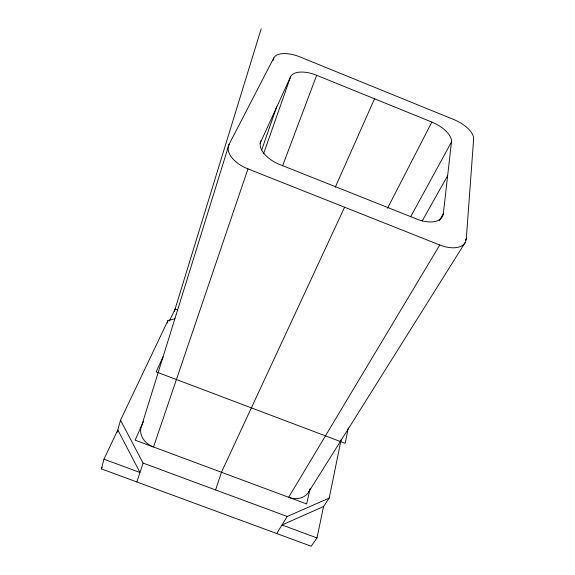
<?xml version="1.0" encoding="UTF-8"?>
<svg xmlns="http://www.w3.org/2000/svg" width="575" height="575" viewBox="0 0 575 575"><rect width="100%" height="100%" fill="white"/><g stroke="black" fill="none" stroke-linecap="round" stroke-linejoin="round"><path stroke-width="0.86" d="M465.34 240.3L466.296 238.783L473.628 139.057A22.813 10.702 26.8 0 0 454.013 119.643L299.798 56.846A23.137 10.961 21.3 0 0 273.829 57.874L229.073 144.354L141.781 425.277A19.277 15.92 15.2 0 0 153.503 446.983L247.969 168.899A27.463 15.417 20.3 0 1 229.073 144.354M439.271 220.671L443.332 213.692L451.476 141.982A23.309 11.22 26.2 0 0 431.847 122.08L316.674 75.282A23.546 11.421 22 0 0 290.583 76.77L260.065 143.405M348.263 427.958L345.208 443.332L156.127 371.867L163.063 356.78M103.96 459.181L139.969 472.492L117.825 429.927L103.96 459.181L101.372 468.869L311.212 546.25L316.998 537.927L323.545 506.518L329.202 498.065L341.162 439.48M310.026 488.994L306.619 503.944L135.125 440.148L143.599 421.209M117.149 432.378L120.513 420.196L167.986 320.483L174.965 318.787M167.246 322.949L167.986 320.483M174.333 311.535L261.187 28.75M272.996 60.432L273.829 57.874M136.828 481.943L143.082 463.091L120.513 420.196M215.568 489.943L221.454 472.262L344.605 207.23M261.661 150.053L276.683 106.813M263.544 153.827L290.583 76.77M282.577 165.909L316.674 75.282M335.239 187.285L374.526 98.792M101.372 468.869L102.142 467.245M169.488 320.879L175.095 309.048L177.56 309.997M387.564 208.193L431.847 122.08M410.658 216.753L451.476 141.982M422.143 221.037L447.652 175.634M466.296 238.783A27.104 14.936 28.8 0 1 439.774 244.986L288.679 497.267A19.104 15.568 34.2 0 0 310.004 488.966M276.719 533.528L287.227 516.487L329.202 498.065M308.689 491.97L465.146 242.578M323.545 506.518L281.987 524.982L316.998 537.927M143.082 463.091L287.227 516.487M247.969 168.899L439.774 244.986M443.332 213.692A26.414 14.332 27.4 0 1 416.803 219.082L280.061 164.651A26.673 14.655 21.5 0 1 260.942 140.853"/></g></svg>
